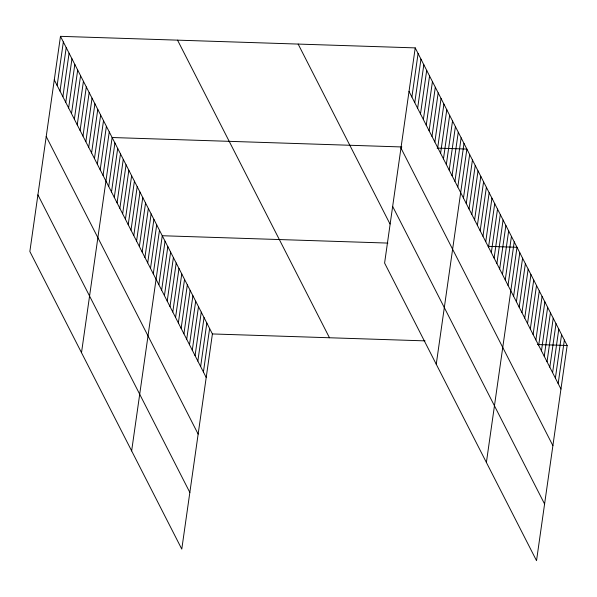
<?xml version="1.0" encoding="UTF-8"?>
<svg xmlns="http://www.w3.org/2000/svg" width="597" height="597" viewBox="0 0 597 597"><rect width="100%" height="100%" fill="white"/><g stroke="black" fill="none" stroke-linecap="round" stroke-linejoin="round"><path stroke-width="0.9" d="M60.476 36.335L29.85 251.501L181.779 549.113L212.405 333.947L60.476 36.335L415.221 47.887L567.15 345.499L536.524 560.665L384.595 263.053L415.221 47.887M57.148 85.483L63.342 41.954M60.021 91.11L66.215 47.581M62.886 96.729L69.08 53.2M65.76 102.348L71.953 58.819M68.625 107.975L74.819 64.439M71.498 113.594L77.692 70.065M74.364 119.213L80.565 75.685M77.237 124.84L83.431 81.304M80.102 130.459L86.304 86.931M82.976 136.079L89.169 92.55M85.849 141.705L92.042 98.169M88.714 147.325L94.908 103.796M91.587 152.944L97.781 109.415M94.453 158.563L100.647 115.034M97.326 164.19L103.52 120.654M100.192 169.809L106.393 126.28M103.065 175.428L109.258 131.9M81.505 352.693L112.132 137.519L401.841 146.959M108.721 186.51L114.915 142.981M111.505 191.965L117.699 148.437M114.288 197.42L120.49 153.892M117.079 202.876L123.273 159.347M119.863 208.331L126.057 164.802M122.646 213.793L128.84 170.257M125.43 219.248L131.631 175.712M128.221 224.703L134.415 181.175M131.004 230.158L137.198 186.63M133.788 235.614L139.982 192.085M136.571 241.069L142.773 197.54M139.362 246.524L145.556 202.995M142.146 251.986L148.34 208.45M144.929 257.441L151.123 213.905M147.713 262.896L153.914 219.368M150.504 268.351L156.698 224.823M153.287 273.807L159.481 230.278M131.646 450.899L162.265 235.733L387.886 243.083M158.854 284.717L165.056 241.188M161.645 290.179L167.839 246.643M164.429 295.634L170.623 252.106M167.212 301.089L173.406 257.561M169.996 306.545L176.197 263.016M172.787 312L178.981 268.471M175.57 317.455L181.764 273.926M178.354 322.917L184.548 279.381M181.137 328.372L187.339 284.836M183.928 333.827L190.122 290.299M186.712 339.283L192.906 295.754M189.495 344.738L195.689 301.209M192.279 350.193L198.48 306.664M195.07 355.648L201.264 312.119M197.853 361.11L204.047 317.574M200.637 366.565L206.831 323.029M203.42 372.021L209.622 328.492M411.893 97.042L418.087 53.506M414.766 102.662L420.96 59.133M417.631 108.281L423.825 64.752M420.504 113.9L426.698 70.371M423.37 119.527L429.564 75.991M426.243 125.146L432.437 81.617M429.109 130.765L435.31 87.237M431.982 136.392L438.176 92.856M434.855 142.011L441.049 98.483M437.72 147.631L443.914 104.102M440.593 153.257L446.787 109.721M443.459 158.877L449.653 115.348M446.332 164.496L452.526 120.967M449.198 170.115L455.399 126.586M452.071 175.742L458.265 132.213M454.944 181.361L461.138 137.832M457.809 186.98L464.003 143.452M436.25 364.245L466.876 149.071L437.146 148.108M463.466 198.062L469.66 154.533M466.25 203.517L472.443 159.989M469.033 208.972L475.234 165.444M471.824 214.427L478.018 170.899M474.608 219.883L480.801 176.354M477.391 225.345L483.585 181.809M480.175 230.8L486.376 187.264M482.966 236.255L489.159 192.727M485.749 241.71L491.943 198.182M488.533 247.165L494.726 203.637M491.316 252.621L497.517 209.092M494.107 258.076L500.301 214.547M496.891 263.538L503.084 220.002M499.674 268.993L505.868 225.465M502.458 274.448L508.659 230.92M505.249 279.903L511.442 236.375M508.032 285.359L514.226 241.83M486.391 462.451L517.009 247.285L488.212 246.345M513.599 296.276L519.8 252.74M516.39 301.731L522.584 258.195M519.174 307.186L525.367 263.658M521.957 312.641L528.151 269.113M524.741 318.097L530.942 274.568M527.532 323.552L533.725 280.023M530.315 329.007L536.509 285.478M533.099 334.469L539.292 290.933M535.89 339.924L542.083 296.388M538.673 345.379L544.867 301.851M541.457 350.835L547.65 307.306M544.24 356.29L550.434 312.761M547.031 361.745L553.225 318.216M549.815 367.2L556.008 323.671M552.598 372.662L558.792 329.126M555.382 378.117L561.576 334.581M558.173 383.572L564.366 340.044M212.405 333.947L425.034 340.872M537.419 344.529L567.15 345.499M409.02 91.416L560.956 389.028M400.96 148.056L552.897 445.668M392.654 206.413L544.591 504.025M298.149 44.074L389.998 223.987M177.54 40.148L329.469 337.76M54.275 79.864L206.211 377.476M46.215 136.504L198.152 434.116M37.909 194.861L189.846 492.473"/></g></svg>
